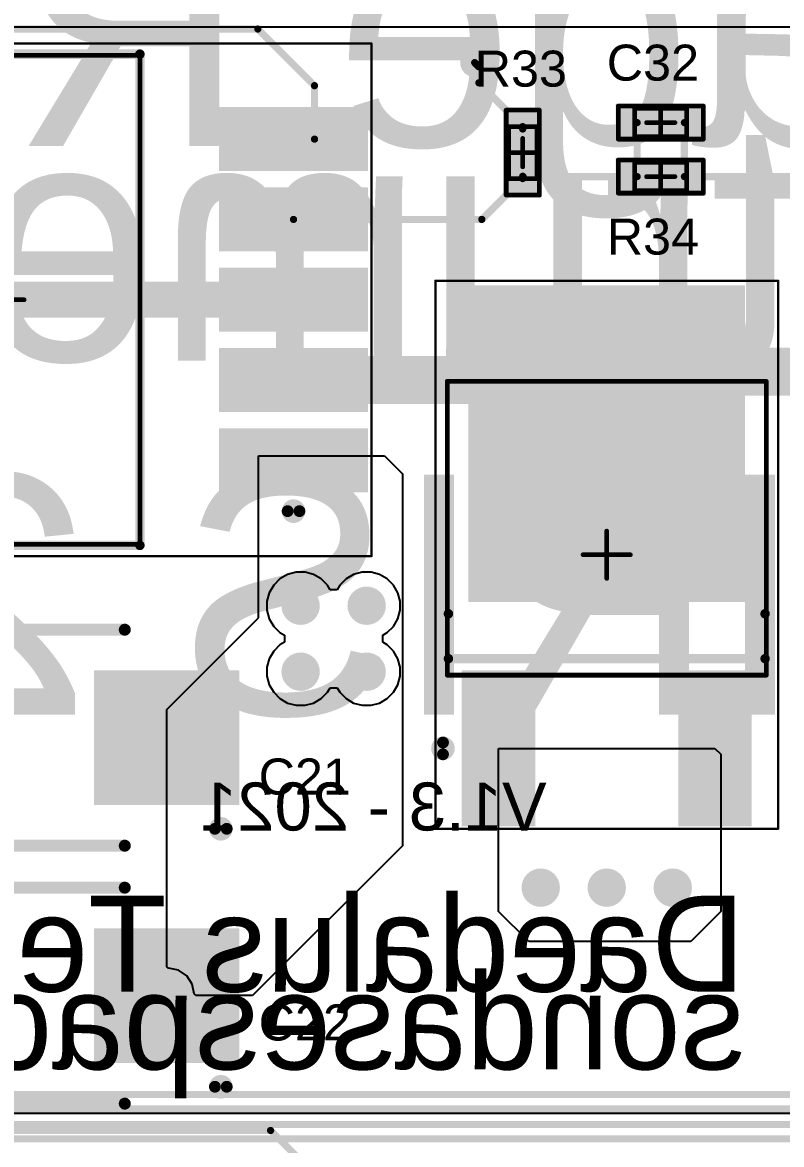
# Model space of a CAD drawing. Header units: millimetres. Extents: x -0.02 to 3.95, y -0.02 to 3.95.
# Drawn here: x 2.288 to 2.921, y 1.018 to 1.954 of the extents above; entities that cross this region are included whole.
import ezdxf

# ---------------------------------------------------------------- set-up
doc = ezdxf.new("R2010")
doc.units = ezdxf.units.MM
doc.header["$MEASUREMENT"] = 0
for name, color, linetype in [('BottomLayer', 5, 'Continuous'), ('BottomOverlay', 54, 'Continuous'), ('InternalPlane1', 76, 'Continuous'), ('InternalPlane2', 16, 'Continuous'), ('Mechanical13', 56, 'Continuous'), ('Mechanical15', 56, 'Continuous'), ('TopLayer', 1, 'Continuous'), ('TopOverlay', 2, 'Continuous'), ('TopPaste', 8, 'Continuous'), ('TopSolder', 216, 'Continuous'), ('ViaHoleLayer', 16, 'Continuous')]:
    doc.layers.add(name, color=color, linetype=linetype)
doc.styles.add('Arial', font='', dxfattribs={"height": 0.2})
doc.styles.add('SciFly', font='', dxfattribs={"height": 0.2})
doc.styles.get('Arial').set_extended_font_data('Arial')
doc.styles.get('SciFly').set_extended_font_data('SciFly')

# ---------------------------------------------------------------- blocks, each defined once
blk = doc.blocks.new('0402_3')
at = {"layer": 'TopLayer'}
for points in [[(-0.0315, -0.00984), (-0.0315, 0.00984), (-0.00787, 0.00984), (-0.00787, -0.00984)], [(0.00787, -0.00984), (0.00787, 0.00984), (0.0315, 0.00984), (0.0315, -0.00984)]]:
    blk.add_hatch(color=1, dxfattribs=at).paths.add_polyline_path(points)
at = {"layer": 'TopPaste'}
for points in [[(-0.0315, -0.00984), (-0.0315, 0.00984), (-0.00787, 0.00984), (-0.00787, -0.00984)], [(0.00787, -0.00984), (0.00787, 0.00984), (0.0315, 0.00984), (0.0315, -0.00984)]]:
    blk.add_hatch(color=8, dxfattribs=at).paths.add_polyline_path(points)
at = {"layer": 'TopSolder'}
for points in [[(-0.0375, -0.01584), (-0.0375, 0.01584), (-0.00187, 0.01584), (-0.00187, -0.01584)], [(0.00187, -0.01584), (0.00187, 0.01584), (0.0375, 0.01584), (0.0375, -0.01584)]]:
    blk.add_hatch(color=216, dxfattribs=at).paths.add_polyline_path(points)
at = {"layer": 'Mechanical13', "const_width": 0.00394}
for points in [[(0.02165, 0.01181), (-0.02165, 0.01181)], [(-0.02165, 0.01181), (-0.02165, -0.01181)], [(0.02165, 0.01181), (0.02165, -0.01181)], [(0.02165, -0.01181), (-0.02165, -0.01181)]]:
    blk.add_lwpolyline(points, dxfattribs=at)
at = {"layer": 'Mechanical13', "const_width": 0.00197}
for points in [[(-0.02264, 0.01181, 1), (-0.02067, 0.01181, 1)], [(-0.02264, 0.01181, 1), (-0.02067, 0.01181, 1)], [(0.02067, 0.01181, 1), (0.02264, 0.01181, 1)], [(0.02067, 0.01181, 1), (0.02264, 0.01181, 1)], [(-0.02264, -0.01181, 1), (-0.02067, -0.01181, 1)], [(-0.02264, -0.01181, 1), (-0.02067, -0.01181, 1)], [(0.02067, -0.01181, 1), (0.02264, -0.01181, 1)], [(0.02067, -0.01181, 1), (0.02264, -0.01181, 1)]]:
    blk.add_lwpolyline(points, format="xyb", close=True, dxfattribs=at)
at = {"layer": 'Mechanical15', "const_width": 0.00394}
for points in [[(0.03543, 0.01378), (-0.03543, 0.01378)], [(-0.03543, 0.01378), (-0.03543, -0.01378)], [(0, 0.01181), (0, -0.01181)], [(0.03543, 0.01378), (0.03543, -0.01378)], [(0.01181, 0), (-0.01181, 0)], [(0.03543, -0.01378), (-0.03543, -0.01378)]]:
    blk.add_lwpolyline(points, dxfattribs=at)
at = {"layer": 'Mechanical15', "const_width": 0.00197}
for points in [[(-0.03642, 0.01378, 1), (-0.03445, 0.01378, 1)], [(-0.03642, 0.01378, 1), (-0.03445, 0.01378, 1)], [(-0.00098, 0.01181, 1), (0.00098, 0.01181, 1)], [(0.03445, 0.01378, 1), (0.03642, 0.01378, 1)], [(0.03445, 0.01378, 1), (0.03642, 0.01378, 1)], [(-0.0128, 0, 1), (-0.01083, 0, 1)], [(0.01083, 0, 1), (0.0128, 0, 1)], [(-0.03642, -0.01378, 1), (-0.03445, -0.01378, 1)], [(-0.03642, -0.01378, 1), (-0.03445, -0.01378, 1)], [(-0.00098, -0.01181, 1), (0.00098, -0.01181, 1)], [(0.03445, -0.01378, 1), (0.03642, -0.01378, 1)], [(0.03445, -0.01378, 1), (0.03642, -0.01378, 1)]]:
    blk.add_lwpolyline(points, format="xyb", close=True, dxfattribs=at)
blk = doc.blocks.new('0402_4')
at = {"layer": 'TopLayer'}
for points in [[(-0.0315, -0.00984), (-0.0315, 0.00984), (-0.00787, 0.00984), (-0.00787, -0.00984)], [(0.00787, -0.00984), (0.00787, 0.00984), (0.0315, 0.00984), (0.0315, -0.00984)]]:
    blk.add_hatch(color=1, dxfattribs=at).paths.add_polyline_path(points)
at = {"layer": 'TopPaste'}
for points in [[(-0.0315, -0.00984), (-0.0315, 0.00984), (-0.00787, 0.00984), (-0.00787, -0.00984)], [(0.00787, -0.00984), (0.00787, 0.00984), (0.0315, 0.00984), (0.0315, -0.00984)]]:
    blk.add_hatch(color=8, dxfattribs=at).paths.add_polyline_path(points)
at = {"layer": 'TopSolder'}
for points in [[(-0.0375, -0.01584), (-0.0375, 0.01584), (-0.00187, 0.01584), (-0.00187, -0.01584)], [(0.00187, -0.01584), (0.00187, 0.01584), (0.0375, 0.01584), (0.0375, -0.01584)]]:
    blk.add_hatch(color=216, dxfattribs=at).paths.add_polyline_path(points)
at = {"layer": 'Mechanical13', "const_width": 0.00394}
for points in [[(0.02165, 0.01181), (-0.02165, 0.01181)], [(-0.02165, -0.01181), (-0.02165, 0.01181)], [(0.02165, -0.01181), (0.02165, 0.01181)], [(0.02165, -0.01181), (-0.02165, -0.01181)]]:
    blk.add_lwpolyline(points, dxfattribs=at)
at = {"layer": 'Mechanical13', "const_width": 0.00197}
for points in [[(-0.02264, 0.01181, 1), (-0.02067, 0.01181, 1)], [(-0.02264, 0.01181, 1), (-0.02067, 0.01181, 1)], [(0.02067, 0.01181, 1), (0.02264, 0.01181, 1)], [(0.02067, 0.01181, 1), (0.02264, 0.01181, 1)], [(-0.02264, -0.01181, 1), (-0.02067, -0.01181, 1)], [(-0.02264, -0.01181, 1), (-0.02067, -0.01181, 1)], [(0.02067, -0.01181, 1), (0.02264, -0.01181, 1)], [(0.02067, -0.01181, 1), (0.02264, -0.01181, 1)]]:
    blk.add_lwpolyline(points, format="xyb", close=True, dxfattribs=at)
at = {"layer": 'Mechanical15', "const_width": 0.00394}
for points in [[(0.03543, 0.01378), (-0.03543, 0.01378)], [(-0.03543, -0.01378), (-0.03543, 0.01378)], [(0, -0.01181), (0, 0.01181)], [(0.03543, -0.01378), (0.03543, 0.01378)], [(0.01181, 0), (-0.01181, 0)], [(0.03543, -0.01378), (-0.03543, -0.01378)]]:
    blk.add_lwpolyline(points, dxfattribs=at)
at = {"layer": 'Mechanical15', "const_width": 0.00197}
for points in [[(-0.03642, 0.01378, 1), (-0.03445, 0.01378, 1)], [(-0.03642, 0.01378, 1), (-0.03445, 0.01378, 1)], [(-0.00098, 0.01181, 1), (0.00098, 0.01181, 1)], [(0.03445, 0.01378, 1), (0.03642, 0.01378, 1)], [(0.03445, 0.01378, 1), (0.03642, 0.01378, 1)], [(-0.0128, 0, 1), (-0.01083, 0, 1)], [(0.01083, 0, 1), (0.0128, 0, 1)], [(-0.03642, -0.01378, 1), (-0.03445, -0.01378, 1)], [(-0.03642, -0.01378, 1), (-0.03445, -0.01378, 1)], [(-0.00098, -0.01181, 1), (0.00098, -0.01181, 1)], [(0.03445, -0.01378, 1), (0.03642, -0.01378, 1)], [(0.03445, -0.01378, 1), (0.03642, -0.01378, 1)]]:
    blk.add_lwpolyline(points, format="xyb", close=True, dxfattribs=at)
blk = doc.blocks.new('0402_10')
at = {"layer": 'TopLayer'}
for points in [[(-0.0315, -0.00984), (-0.0315, 0.00984), (-0.00787, 0.00984), (-0.00787, -0.00984)], [(0.00787, -0.00984), (0.00787, 0.00984), (0.0315, 0.00984), (0.0315, -0.00984)]]:
    blk.add_hatch(color=1, dxfattribs=at).paths.add_polyline_path(points)
at = {"layer": 'TopPaste'}
for points in [[(-0.0315, -0.00984), (-0.0315, 0.00984), (-0.00787, 0.00984), (-0.00787, -0.00984)], [(0.00787, -0.00984), (0.00787, 0.00984), (0.0315, 0.00984), (0.0315, -0.00984)]]:
    blk.add_hatch(color=8, dxfattribs=at).paths.add_polyline_path(points)
at = {"layer": 'TopSolder'}
for points in [[(-0.0375, -0.01584), (-0.0375, 0.01584), (-0.00187, 0.01584), (-0.00187, -0.01584)], [(0.00187, -0.01584), (0.00187, 0.01584), (0.0375, 0.01584), (0.0375, -0.01584)]]:
    blk.add_hatch(color=216, dxfattribs=at).paths.add_polyline_path(points)
at = {"layer": 'Mechanical13', "const_width": 0.00394}
for points in [[(0.02165, 0.01181), (-0.02165, 0.01181)], [(-0.02165, 0.01181), (-0.02165, -0.01181)], [(0.02165, 0.01181), (0.02165, -0.01181)], [(0.02165, -0.01181), (-0.02165, -0.01181)]]:
    blk.add_lwpolyline(points, dxfattribs=at)
at = {"layer": 'Mechanical13', "const_width": 0.00197}
for points in [[(-0.02264, 0.01181, 1), (-0.02067, 0.01181, 1)], [(-0.02264, 0.01181, 1), (-0.02067, 0.01181, 1)], [(0.02067, 0.01181, 1), (0.02264, 0.01181, 1)], [(0.02067, 0.01181, 1), (0.02264, 0.01181, 1)], [(-0.02264, -0.01181, 1), (-0.02067, -0.01181, 1)], [(-0.02264, -0.01181, 1), (-0.02067, -0.01181, 1)], [(0.02067, -0.01181, 1), (0.02264, -0.01181, 1)], [(0.02067, -0.01181, 1), (0.02264, -0.01181, 1)]]:
    blk.add_lwpolyline(points, format="xyb", close=True, dxfattribs=at)
at = {"layer": 'Mechanical15', "const_width": 0.00394}
for points in [[(0.03543, 0.01378), (-0.03543, 0.01378)], [(-0.03543, 0.01378), (-0.03543, -0.01378)], [(0, 0.01181), (0, -0.01181)], [(0.03543, 0.01378), (0.03543, -0.01378)], [(0.01181, 0), (-0.01181, 0)], [(0.03543, -0.01378), (-0.03543, -0.01378)]]:
    blk.add_lwpolyline(points, dxfattribs=at)
at = {"layer": 'Mechanical15', "const_width": 0.00197}
for points in [[(-0.03642, 0.01378, 1), (-0.03445, 0.01378, 1)], [(-0.03642, 0.01378, 1), (-0.03445, 0.01378, 1)], [(-0.00098, 0.01181, 1), (0.00098, 0.01181, 1)], [(0.03445, 0.01378, 1), (0.03642, 0.01378, 1)], [(0.03445, 0.01378, 1), (0.03642, 0.01378, 1)], [(-0.0128, 0, 1), (-0.01083, 0, 1)], [(0.01083, 0, 1), (0.0128, 0, 1)], [(-0.03642, -0.01378, 1), (-0.03445, -0.01378, 1)], [(-0.03642, -0.01378, 1), (-0.03445, -0.01378, 1)], [(-0.00098, -0.01181, 1), (0.00098, -0.01181, 1)], [(0.03445, -0.01378, 1), (0.03642, -0.01378, 1)], [(0.03445, -0.01378, 1), (0.03642, -0.01378, 1)]]:
    blk.add_lwpolyline(points, format="xyb", close=True, dxfattribs=at)
blk = doc.blocks.new('2917__7343_M_______23')
at = {"layer": 'TopLayer'}
for points in [[(-0.05453, 0.0502), (0.05453, 0.0502), (0.05453, -0.0502), (-0.05453, -0.0502)], [(0.19902, 0.0502), (0.30807, 0.0502), (0.30807, -0.0502), (0.19902, -0.0502)]]:
    blk.add_hatch(color=1, dxfattribs=at).paths.add_polyline_path(points)
at = {"layer": 'TopPaste'}
for points in [[(-0.05453, 0.0502), (0.05453, 0.0502), (0.05453, -0.0502), (-0.05453, -0.0502)], [(0.19902, 0.0502), (0.30807, 0.0502), (0.30807, -0.0502), (0.19902, -0.0502)]]:
    blk.add_hatch(color=8, dxfattribs=at).paths.add_polyline_path(points)
at = {"layer": 'TopSolder'}
for points in [[(-0.06053, 0.0562), (0.06053, 0.0562), (0.06053, -0.0562), (-0.06053, -0.0562)], [(0.19302, 0.0562), (0.31407, 0.0562), (0.31407, -0.0562), (0.19302, -0.0562)]]:
    blk.add_hatch(color=216, dxfattribs=at).paths.add_polyline_path(points)
at = {"layer": 'TopOverlay', "const_width": 0.01}
for points in [[(0.215, 0.09), (0.035, 0.09)], [(0.215, -0.09), (0.035, -0.09)]]:
    blk.add_lwpolyline(points, dxfattribs=at)
at = {"layer": 'TopOverlay'}
for points, const_width in [([(0.0325, 0.09, 1), (0.0375, 0.09, 1)], 0.005), ([(0.2125, 0.09, 1), (0.2175, 0.09, 1)], 0.005), ([(-0.04008, 0.07594, 1), (-0.04992, 0.07594, 1)], 0.00984), ([(-0.05238, 0.07594, 1), (-0.04746, 0.07594, 1)], 0.00492), ([(-0.04254, 0.07594, 1), (-0.03762, 0.07594, 1)], 0.00492), ([(0.0325, -0.09, 1), (0.0375, -0.09, 1)], 0.005), ([(0.2125, -0.09, 1), (0.2175, -0.09, 1)], 0.005)]:
    blk.add_lwpolyline(points, format="xyb", close=True, dxfattribs=dict(at, const_width=const_width))
blk = doc.blocks.new('DPAK170P1435X457_6N_26')
at = {"layer": 'TopLayer'}
for points in [[(0.01378, -0.20374), (0.01378, 0.20374), (0.30118, 0.20374), (0.30118, -0.20374)], [(-0.3002, 0.11319), (-0.3002, 0.15453), (-0.18799, 0.15453), (-0.18799, 0.11319)], [(-0.3002, 0.04626), (-0.3002, 0.0876), (-0.18799, 0.0876), (-0.18799, 0.04626)], [(-0.3002, -0.02067), (-0.3002, 0.02067), (-0.18799, 0.02067), (-0.18799, -0.02067)], [(-0.3002, -0.0876), (-0.3002, -0.04626), (-0.18799, -0.04626), (-0.18799, -0.0876)], [(-0.3002, -0.15453), (-0.3002, -0.11319), (-0.18799, -0.11319), (-0.18799, -0.15453)]]:
    blk.add_hatch(color=1, dxfattribs=at).paths.add_polyline_path(points)
at = {"layer": 'TopPaste'}
for points in [[(0.01378, -0.20374), (0.01378, 0.20374), (0.30118, 0.20374), (0.30118, -0.20374)], [(-0.3002, 0.11319), (-0.3002, 0.15453), (-0.18799, 0.15453), (-0.18799, 0.11319)], [(-0.3002, 0.04626), (-0.3002, 0.0876), (-0.18799, 0.0876), (-0.18799, 0.04626)], [(-0.3002, -0.02067), (-0.3002, 0.02067), (-0.18799, 0.02067), (-0.18799, -0.02067)], [(-0.3002, -0.0876), (-0.3002, -0.04626), (-0.18799, -0.04626), (-0.18799, -0.0876)], [(-0.3002, -0.15453), (-0.3002, -0.11319), (-0.18799, -0.11319), (-0.18799, -0.15453)]]:
    blk.add_hatch(color=8, dxfattribs=at).paths.add_polyline_path(points)
at = {"layer": 'TopSolder'}
for points in [[(0.00778, -0.20974), (0.00778, 0.20974), (0.30718, 0.20974), (0.30718, -0.20974)], [(-0.3062, 0.10719), (-0.3062, 0.16053), (-0.18199, 0.16053), (-0.18199, 0.10719)], [(-0.3062, 0.04026), (-0.3062, 0.0936), (-0.18199, 0.0936), (-0.18199, 0.04026)], [(-0.3062, -0.02667), (-0.3062, 0.02667), (-0.18199, 0.02667), (-0.18199, -0.02667)], [(-0.3062, -0.0936), (-0.3062, -0.04026), (-0.18199, -0.04026), (-0.18199, -0.0936)], [(-0.3062, -0.16053), (-0.3062, -0.10719), (-0.18199, -0.10719), (-0.18199, -0.16053)]]:
    blk.add_hatch(color=216, dxfattribs=at).paths.add_polyline_path(points)
at = {"layer": 'Mechanical13', "const_width": 0.00394}
for points in [[(-0.11614, 0.20374), (-0.11614, -0.20374)], [(0.23425, 0.20374), (-0.11614, 0.20374)], [(0.23425, 0.20374), (0.23425, -0.20374)], [(0.23425, -0.20374), (-0.11614, -0.20374)]]:
    blk.add_lwpolyline(points, dxfattribs=at)
at = {"layer": 'Mechanical13', "const_width": 0.00197}
for points in [[(-0.11713, 0.20374, 1), (-0.11516, 0.20374, 1)], [(-0.11713, 0.20374, 1), (-0.11516, 0.20374, 1)], [(0.23327, 0.20374, 1), (0.23524, 0.20374, 1)], [(0.23327, 0.20374, 1), (0.23524, 0.20374, 1)], [(-0.11713, -0.20374, 1), (-0.11516, -0.20374, 1)], [(-0.11713, -0.20374, 1), (-0.11516, -0.20374, 1)], [(0.23327, -0.20374, 1), (0.23524, -0.20374, 1)], [(0.23327, -0.20374, 1), (0.23524, -0.20374, 1)]]:
    blk.add_lwpolyline(points, format="xyb", close=True, dxfattribs=at)
at = {"layer": 'Mechanical15'}
for points, const_width in [([(-0.30906, 0.21358), (-0.30906, -0.21358)], 0.00197), ([(0.30906, 0.21358), (-0.30906, 0.21358)], 0.00197), ([(0.30906, 0.21358), (0.30906, -0.21358)], 0.00197), ([(0, 0.01969), (0, -0.01969)], 0.00394), ([(0.01969, 0), (-0.01969, 0)], 0.00394), ([(0.30906, -0.21358), (-0.30906, -0.21358)], 0.00197)]:
    blk.add_lwpolyline(points, dxfattribs=dict(at, const_width=const_width))
for points, const_width in [([(-0.30955, 0.21358, 1), (-0.30856, 0.21358, 1)], 0.000984), ([(-0.30955, 0.21358, 1), (-0.30856, 0.21358, 1)], 0.000984), ([(0.30856, 0.21358, 1), (0.30955, 0.21358, 1)], 0.000984), ([(0.30856, 0.21358, 1), (0.30955, 0.21358, 1)], 0.000984), ([(-0.00098, 0.01969, 1), (0.00098, 0.01969, 1)], 0.00197), ([(-0.02067, 0, 1), (-0.0187, 0, 1)], 0.00197), ([(0.0187, 0, 1), (0.02067, 0, 1)], 0.00197), ([(-0.00098, -0.01969, 1), (0.00098, -0.01969, 1)], 0.00197), ([(-0.30955, -0.21358, 1), (-0.30856, -0.21358, 1)], 0.000984), ([(-0.30955, -0.21358, 1), (-0.30856, -0.21358, 1)], 0.000984), ([(0.30856, -0.21358, 1), (0.30955, -0.21358, 1)], 0.000984), ([(0.30856, -0.21358, 1), (0.30955, -0.21358, 1)], 0.000984)]:
    blk.add_lwpolyline(points, format="xyb", close=True, dxfattribs=dict(at, const_width=const_width))
at = {"layer": 'TopOverlay', "const_width": 0.00787}
for points in [[(-0.00197, 0.20472), (-0.11614, 0.20472)], [(-0.11614, 0.20472), (-0.11614, -0.20472)], [(-0.00197, -0.20472), (-0.11614, -0.20472)]]:
    blk.add_lwpolyline(points, dxfattribs=at)
at = {"layer": 'TopOverlay'}
for points, const_width in [([(-0.11811, 0.20472, 1), (-0.11417, 0.20472, 1)], 0.00394), ([(-0.11811, 0.20472, 1), (-0.11417, 0.20472, 1)], 0.00394), ([(-0.00394, 0.20472, 1), (0, 0.20472, 1)], 0.00394), ([(-0.23917, 0.17618, 1), (-0.24902, 0.17618, 1)], 0.00984), ([(-0.25148, 0.17618, 1), (-0.24656, 0.17618, 1)], 0.00492), ([(-0.24163, 0.17618, 1), (-0.23671, 0.17618, 1)], 0.00492), ([(-0.11811, -0.20472, 1), (-0.11417, -0.20472, 1)], 0.00394), ([(-0.11811, -0.20472, 1), (-0.11417, -0.20472, 1)], 0.00394), ([(-0.00394, -0.20472, 1), (0, -0.20472, 1)], 0.00394)]:
    blk.add_lwpolyline(points, format="xyb", close=True, dxfattribs=dict(at, const_width=const_width))
blk = doc.blocks.new('2917__7343_M_______28')
at = {"layer": 'TopLayer'}
for points in [[(-0.05453, 0.0502), (0.05453, 0.0502), (0.05453, -0.0502), (-0.05453, -0.0502)], [(0.19902, 0.0502), (0.30807, 0.0502), (0.30807, -0.0502), (0.19902, -0.0502)]]:
    blk.add_hatch(color=1, dxfattribs=at).paths.add_polyline_path(points)
at = {"layer": 'TopPaste'}
for points in [[(-0.05453, 0.0502), (0.05453, 0.0502), (0.05453, -0.0502), (-0.05453, -0.0502)], [(0.19902, 0.0502), (0.30807, 0.0502), (0.30807, -0.0502), (0.19902, -0.0502)]]:
    blk.add_hatch(color=8, dxfattribs=at).paths.add_polyline_path(points)
at = {"layer": 'TopSolder'}
for points in [[(-0.06053, 0.0562), (0.06053, 0.0562), (0.06053, -0.0562), (-0.06053, -0.0562)], [(0.19302, 0.0562), (0.31407, 0.0562), (0.31407, -0.0562), (0.19302, -0.0562)]]:
    blk.add_hatch(color=216, dxfattribs=at).paths.add_polyline_path(points)
at = {"layer": 'TopOverlay', "const_width": 0.01}
for points in [[(0.215, 0.09), (0.035, 0.09)], [(0.215, -0.09), (0.035, -0.09)]]:
    blk.add_lwpolyline(points, dxfattribs=at)
at = {"layer": 'TopOverlay'}
for points, const_width in [([(0.0325, 0.09, 1), (0.0375, 0.09, 1)], 0.005), ([(0.2125, 0.09, 1), (0.2175, 0.09, 1)], 0.005), ([(-0.04008, 0.07594, 1), (-0.04992, 0.07594, 1)], 0.00984), ([(-0.05238, 0.07594, 1), (-0.04746, 0.07594, 1)], 0.00492), ([(-0.04254, 0.07594, 1), (-0.03762, 0.07594, 1)], 0.00492), ([(0.0325, -0.09, 1), (0.0375, -0.09, 1)], 0.005), ([(0.2125, -0.09, 1), (0.2175, -0.09, 1)], 0.005)]:
    blk.add_lwpolyline(points, format="xyb", close=True, dxfattribs=dict(at, const_width=const_width))
blk = doc.blocks.new('VS_30WQ03FN_31')
at = {"layer": 'TopLayer'}
for points in [[(-0.22047, 0.06555), (-0.22047, 0.11476), (-0.10236, 0.11476), (-0.10236, 0.06555)], [(-0.03346, -0.10925), (-0.03346, 0.10925), (0.2185, 0.10925), (0.2185, -0.10925)], [(-0.22047, -0.11476), (-0.22047, -0.06555), (-0.10236, -0.06555), (-0.10236, -0.11476)]]:
    blk.add_hatch(color=1, dxfattribs=at).paths.add_polyline_path(points)
at = {"layer": 'TopPaste'}
for points in [[(-0.22047, 0.06555), (-0.22047, 0.11476), (-0.10236, 0.11476), (-0.10236, 0.06555)], [(-0.03346, -0.10925), (-0.03346, 0.10925), (0.2185, 0.10925), (0.2185, -0.10925)], [(-0.22047, -0.11476), (-0.22047, -0.06555), (-0.10236, -0.06555), (-0.10236, -0.11476)]]:
    blk.add_hatch(color=8, dxfattribs=at).paths.add_polyline_path(points)
at = {"layer": 'TopSolder'}
for points in [[(-0.22647, 0.05955), (-0.22647, 0.12076), (-0.09636, 0.12076), (-0.09636, 0.05955)], [(-0.03946, -0.11525), (-0.03946, 0.11525), (0.2245, 0.11525), (0.2245, -0.11525)], [(-0.22647, -0.12076), (-0.22647, -0.05955), (-0.09636, -0.05955), (-0.09636, -0.12076)]]:
    blk.add_hatch(color=216, dxfattribs=at).paths.add_polyline_path(points)
at = {"layer": 'Mechanical13', "const_width": 0.00394}
for points in [[(-0.10039, 0.13287), (0.14449, 0.13287)], [(-0.10039, 0.13287), (-0.10039, -0.13287)], [(0.14449, 0.13287), (0.14449, -0.13287)], [(-0.10039, -0.13287), (0.14449, -0.13287)]]:
    blk.add_lwpolyline(points, dxfattribs=at)
at = {"layer": 'Mechanical13', "const_width": 0.00197}
for points in [[(-0.10138, 0.13287, 1), (-0.09941, 0.13287, 1)], [(-0.10138, 0.13287, 1), (-0.09941, 0.13287, 1)], [(0.1435, 0.13287, 1), (0.14547, 0.13287, 1)], [(0.1435, 0.13287, 1), (0.14547, 0.13287, 1)], [(-0.10138, -0.13287, 1), (-0.09941, -0.13287, 1)], [(-0.10138, -0.13287, 1), (-0.09941, -0.13287, 1)], [(0.1435, -0.13287, 1), (0.14547, -0.13287, 1)], [(0.1435, -0.13287, 1), (0.14547, -0.13287, 1)]]:
    blk.add_lwpolyline(points, format="xyb", close=True, dxfattribs=at)
at = {"layer": 'Mechanical15'}
for points, const_width in [([(-0.22835, 0.14272), (0.22835, 0.14272)], 0.00197), ([(-0.22835, 0.14272), (-0.22835, -0.14272)], 0.00197), ([(0.22835, 0.14272), (0.22835, -0.14272)], 0.00197), ([(0, 0.01969), (0, -0.01969)], 0.00394), ([(-0.01969, 0), (0.01969, 0)], 0.00394), ([(-0.22835, -0.14272), (0.22835, -0.14272)], 0.00197)]:
    blk.add_lwpolyline(points, dxfattribs=dict(at, const_width=const_width))
for points, const_width in [([(-0.22884, 0.14272, 1), (-0.22785, 0.14272, 1)], 0.000984), ([(-0.22884, 0.14272, 1), (-0.22785, 0.14272, 1)], 0.000984), ([(0.22785, 0.14272, 1), (0.22884, 0.14272, 1)], 0.000984), ([(0.22785, 0.14272, 1), (0.22884, 0.14272, 1)], 0.000984), ([(-0.00098, 0.01969, 1), (0.00098, 0.01969, 1)], 0.00197), ([(-0.02067, 0, 1), (-0.0187, 0, 1)], 0.00197), ([(0.0187, 0, 1), (0.02067, 0, 1)], 0.00197), ([(-0.00098, -0.01969, 1), (0.00098, -0.01969, 1)], 0.00197), ([(-0.22884, -0.14272, 1), (-0.22785, -0.14272, 1)], 0.000984), ([(-0.22884, -0.14272, 1), (-0.22785, -0.14272, 1)], 0.000984), ([(0.22785, -0.14272, 1), (0.22884, -0.14272, 1)], 0.000984), ([(0.22785, -0.14272, 1), (0.22884, -0.14272, 1)], 0.000984)]:
    blk.add_lwpolyline(points, format="xyb", close=True, dxfattribs=dict(at, const_width=const_width))
at = {"layer": 'TopOverlay'}
for points, const_width in [([(-0.1565, 0.13642, 1), (-0.16634, 0.13642, 1)], 0.00984), ([(-0.1688, 0.13642, 1), (-0.16388, 0.13642, 1)], 0.00492), ([(-0.15896, 0.13642, 1), (-0.15404, 0.13642, 1)], 0.00492), ([(-0.08858, 0.13189, 1), (-0.08465, 0.13189, 1)], 0.00394), ([(-0.08858, 0.13189, 1), (-0.08465, 0.13189, 1)], 0.00394), ([(-0.05118, 0.13189, 1), (-0.04724, 0.13189, 1)], 0.00394), ([(-0.08858, -0.13189, 1), (-0.08465, -0.13189, 1)], 0.00394), ([(-0.08858, -0.13189, 1), (-0.08465, -0.13189, 1)], 0.00394), ([(-0.05118, -0.13189, 1), (-0.04724, -0.13189, 1)], 0.00394)]:
    blk.add_lwpolyline(points, format="xyb", close=True, dxfattribs=dict(at, const_width=const_width))
at = {"layer": 'TopOverlay', "const_width": 0.00787}
for points in [[(-0.08661, 0.13189), (-0.08661, -0.13189)], [(-0.08661, 0.13189), (-0.04921, 0.13189)], [(-0.08661, -0.13189), (-0.04921, -0.13189)]]:
    blk.add_lwpolyline(points, dxfattribs=at)

msp = doc.modelspace()

# ---------------------------------------------------------------- hatches: boundary and pattern name
at = {"layer": 'BottomLayer'}
h = msp.add_hatch(color=5, dxfattribs=at)
edge = h.paths.add_edge_path()
edge.add_arc((2.665, 1.92), 0.0121, 0, 360)
h = msp.add_hatch(color=5, dxfattribs=at)
edge = h.paths.add_edge_path()
edge.add_arc((2.52, 1.46736), 0.016, 0, 360)
h = msp.add_hatch(color=5, dxfattribs=at)
edge = h.paths.add_edge_path()
edge.add_arc((2.575, 1.46736), 0.016, 0, 360)
h = msp.add_hatch(color=5, dxfattribs=at)
edge = h.paths.add_edge_path()
edge.add_arc((2.52, 1.41236), 0.016, 0, 360)
h = msp.add_hatch(color=5, dxfattribs=at)
edge = h.paths.add_edge_path()
edge.add_arc((2.575, 1.41236), 0.016, 0, 360)
h = msp.add_hatch(color=5, dxfattribs=at)
edge = h.paths.add_edge_path()
edge.add_arc((2.72, 1.23236), 0.016, 0, 360)
h = msp.add_hatch(color=5, dxfattribs=at)
edge = h.paths.add_edge_path()
edge.add_arc((2.775, 1.23236), 0.016, 0, 360)
h = msp.add_hatch(color=5, dxfattribs=at)
edge = h.paths.add_edge_path()
edge.add_arc((2.83, 1.23236), 0.016, 0, 360)
at = {"layer": 'InternalPlane1'}
h = msp.add_hatch(color=76, dxfattribs=at)
edge = h.paths.add_edge_path()
edge.add_arc((2.52, 1.46736), 0.01584, 0, 360)
h = msp.add_hatch(color=76, dxfattribs=at)
edge = h.paths.add_edge_path()
edge.add_arc((2.575, 1.46736), 0.01584, 0, 360)
h = msp.add_hatch(color=76, dxfattribs=at)
edge = h.paths.add_edge_path()
edge.add_arc((2.52, 1.41236), 0.01584, 0, 360)
h = msp.add_hatch(color=76, dxfattribs=at)
edge = h.paths.add_edge_path()
edge.add_arc((2.575, 1.41236), 0.01584, 0, 360)
at = {"layer": 'InternalPlane2'}
h = msp.add_hatch(color=16, dxfattribs=at)
edge = h.paths.add_edge_path()
edge.add_arc((2.665, 1.92), 0.0121, 0, 360)
h = msp.add_hatch(color=16, dxfattribs=at)
edge = h.paths.add_edge_path()
edge.add_arc((2.72, 1.23236), 0.01584, 0, 360)
h = msp.add_hatch(color=16, dxfattribs=at)
edge = h.paths.add_edge_path()
edge.add_arc((2.775, 1.23236), 0.01584, 0, 360)
h = msp.add_hatch(color=16, dxfattribs=at)
edge = h.paths.add_edge_path()
edge.add_arc((2.83, 1.23236), 0.01584, 0, 360)
at = {"layer": 'TopLayer'}
h = msp.add_hatch(color=1, dxfattribs=at)
edge = h.paths.add_edge_path()
edge.add_arc((2.665, 1.92), 0.0121, 0, 360)
h = msp.add_hatch(color=1, dxfattribs=at)
edge = h.paths.add_edge_path()
edge.add_arc((2.52, 1.46736), 0.016, 0, 360)
h = msp.add_hatch(color=1, dxfattribs=at)
edge = h.paths.add_edge_path()
edge.add_arc((2.575, 1.46736), 0.016, 0, 360)
h = msp.add_hatch(color=1, dxfattribs=at)
edge = h.paths.add_edge_path()
edge.add_arc((2.52, 1.41236), 0.016, 0, 360)
h = msp.add_hatch(color=1, dxfattribs=at)
edge = h.paths.add_edge_path()
edge.add_arc((2.575, 1.41236), 0.016, 0, 360)
h = msp.add_hatch(color=1, dxfattribs=at)
edge = h.paths.add_edge_path()
edge.add_arc((2.72, 1.23236), 0.016, 0, 360)
h = msp.add_hatch(color=1, dxfattribs=at)
edge = h.paths.add_edge_path()
edge.add_arc((2.775, 1.23236), 0.016, 0, 360)
h = msp.add_hatch(color=1, dxfattribs=at)
edge = h.paths.add_edge_path()
edge.add_arc((2.83, 1.23236), 0.016, 0, 360)
at = {"layer": 'ViaHoleLayer'}
h = msp.add_hatch(color=16, dxfattribs=at)
edge = h.paths.add_edge_path()
edge.add_arc((2.665, 1.92), 0.0061, 0, 360)
h = msp.add_hatch(color=16, dxfattribs=at)
edge = h.paths.add_edge_path()
edge.add_arc((2.52, 1.46736), 0.00984, 0, 360)
h = msp.add_hatch(color=16, dxfattribs=at)
edge = h.paths.add_edge_path()
edge.add_arc((2.575, 1.46736), 0.00984, 0, 360)
h = msp.add_hatch(color=16, dxfattribs=at)
edge = h.paths.add_edge_path()
edge.add_arc((2.52, 1.41236), 0.00984, 0, 360)
h = msp.add_hatch(color=16, dxfattribs=at)
edge = h.paths.add_edge_path()
edge.add_arc((2.575, 1.41236), 0.00984, 0, 360)
h = msp.add_hatch(color=16, dxfattribs=at)
edge = h.paths.add_edge_path()
edge.add_arc((2.72, 1.23236), 0.00984, 0, 360)
h = msp.add_hatch(color=16, dxfattribs=at)
edge = h.paths.add_edge_path()
edge.add_arc((2.775, 1.23236), 0.00984, 0, 360)
h = msp.add_hatch(color=16, dxfattribs=at)
edge = h.paths.add_edge_path()
edge.add_arc((2.83, 1.23236), 0.00984, 0, 360)

# ---------------------------------------------------------------- linework, layer by layer
at = {"layer": 'BottomLayer'}
for p, q in [((1.596, 1.94982), (3.54125, 1.94982)), ((2.50281, 1.48977), (2.49759, 1.48455)), ((2.50919, 1.49345), (2.50281, 1.48977)), ((2.51631, 1.49536), (2.50919, 1.49345)), ((2.52369, 1.49536), (2.51631, 1.49536)), ((2.53081, 1.49345), (2.52369, 1.49536)), ((2.53719, 1.48977), (2.53081, 1.49345)), ((2.54241, 1.48455), (2.53719, 1.48977)), ((2.55781, 1.48977), (2.55259, 1.48455)), ((2.56419, 1.49345), (2.55781, 1.48977)), ((2.57131, 1.49536), (2.56419, 1.49345)), ((2.57869, 1.49536), (2.57131, 1.49536)), ((2.58581, 1.49345), (2.57869, 1.49536)), ((2.59219, 1.48977), (2.58581, 1.49345)), ((2.59741, 1.48455), (2.59219, 1.48977)), ((2.49391, 1.47817), (2.492, 1.47105)), ((2.49759, 1.48455), (2.49391, 1.47817)), ((2.54461, 1.48073), (2.54241, 1.48455)), ((2.55039, 1.48073), (2.54461, 1.48073)), ((2.55259, 1.48455), (2.55039, 1.48073)), ((2.60109, 1.47817), (2.59741, 1.48455)), ((2.603, 1.47105), (2.60109, 1.47817)), ((2.492, 1.47105), (2.492, 1.46368)), ((2.603, 1.46368), (2.603, 1.47105)), ((2.492, 1.46368), (2.49391, 1.45655)), ((2.60109, 1.45655), (2.603, 1.46368)), ((2.49391, 1.45655), (2.49759, 1.45017)), ((2.49759, 1.45017), (2.50281, 1.44496)), ((2.59219, 1.44496), (2.59741, 1.45017)), ((2.59741, 1.45017), (2.60109, 1.45655)), ((2.50281, 1.44496), (2.50663, 1.44275)), ((2.50663, 1.44275), (2.50663, 1.43698)), ((2.58837, 1.44275), (2.59219, 1.44496)), ((2.58837, 1.43698), (2.58837, 1.44275)), ((2.50281, 1.43477), (2.49759, 1.42955)), ((2.50663, 1.43698), (2.50281, 1.43477)), ((2.59219, 1.43477), (2.58837, 1.43698)), ((2.59741, 1.42955), (2.59219, 1.43477)), ((2.49391, 1.42317), (2.492, 1.41605)), ((2.49759, 1.42955), (2.49391, 1.42317)), ((2.60109, 1.42317), (2.59741, 1.42955)), ((2.603, 1.41605), (2.60109, 1.42317)), ((2.492, 1.41605), (2.492, 1.40868)), ((2.603, 1.40868), (2.603, 1.41605)), ((2.492, 1.40868), (2.49391, 1.40155)), ((2.60109, 1.40155), (2.603, 1.40868)), ((2.49391, 1.40155), (2.49759, 1.39517)), ((2.49759, 1.39517), (2.50281, 1.38996)), ((2.53719, 1.38996), (2.54241, 1.39517)), ((2.54241, 1.39517), (2.54461, 1.39899)), ((2.54461, 1.39899), (2.55039, 1.39899)), ((2.55039, 1.39899), (2.55259, 1.39517)), ((2.55259, 1.39517), (2.55781, 1.38996)), ((2.59219, 1.38996), (2.59741, 1.39517)), ((2.59741, 1.39517), (2.60109, 1.40155)), ((2.50281, 1.38996), (2.50919, 1.38627)), ((2.50919, 1.38627), (2.51631, 1.38436)), ((2.51631, 1.38436), (2.52369, 1.38436)), ((2.52369, 1.38436), (2.53081, 1.38627)), ((2.53081, 1.38627), (2.53719, 1.38996)), ((2.55781, 1.38996), (2.56419, 1.38627)), ((2.56419, 1.38627), (2.57131, 1.38436)), ((2.57131, 1.38436), (2.57869, 1.38436)), ((2.57869, 1.38436), (2.58581, 1.38627)), ((2.58581, 1.38627), (2.59219, 1.38996)), ((3.565, 1.04418), (1.77171, 1.04418))]:
    msp.add_line(p, q, dxfattribs=at)
at = {"layer": 'BottomLayer', "const_width": 0.006}
for points in [[(1.71697, 1.035), (3.565, 1.035)], [(1.712, 1.023), (3.56003, 1.023)]]:
    msp.add_lwpolyline(points, dxfattribs=at)
at = {"layer": 'TopLayer'}
for p, q in [((2.485, 1.45736), (2.485, 1.59236)), ((2.485, 1.59236), (2.59, 1.59236)), ((2.59, 1.59236), (2.605, 1.57736)), ((2.605, 1.57736), (2.605, 1.26736)), ((2.40854, 1.38091), (2.485, 1.45736)), ((2.40854, 1.16643), (2.40854, 1.38091)), ((2.68484, 1.21252), (2.68484, 1.34843)), ((2.68484, 1.34843), (2.86516, 1.34843)), ((2.86516, 1.34843), (2.87, 1.34358)), ((2.87, 1.34358), (2.87, 1.21236)), ((2.605, 1.26736), (2.48, 1.14236)), ((2.71, 1.18736), (2.68484, 1.21252)), ((2.87, 1.21236), (2.845, 1.18736)), ((2.845, 1.18736), (2.71, 1.18736)), ((2.41, 1.16523), (2.40854, 1.16643)), ((2.41819, 1.1636), (2.41, 1.16523)), ((2.42514, 1.15896), (2.41819, 1.1636)), ((2.42978, 1.15201), (2.42514, 1.15896)), ((2.43141, 1.14382), (2.42978, 1.15201)), ((2.43261, 1.14236), (2.43141, 1.14382)), ((2.48, 1.14236), (2.43261, 1.14236))]:
    msp.add_line(p, q, dxfattribs=at)
for points, const_width in [([(1.74528, 1.948), (2.48436, 1.948)], 0.006), ([(2.48436, 1.948), (2.53157, 1.90079)], 0.006), ([(2.665, 1.92), (2.66848, 1.91652)], 0.006), ([(2.66848, 1.90317), (2.66848, 1.91652)], 0.006), ([(2.53157, 1.85622), (2.53157, 1.90079)], 0.006), ([(2.66848, 1.90317), (2.705, 1.86665)], 0.006), ([(2.80031, 1.825), (2.80031, 1.87)], 0.006), ([(2.83968, 1.825), (2.83968, 1.87)], 0.006), ([(2.705, 1.86468), (2.705, 1.86665)], 0.006), ([(2.67095, 1.78929), (2.705, 1.82335)], 0.006), ([(2.705, 1.82531), (2.70532, 1.825)], 0.006), ([(2.705, 1.82335), (2.705, 1.82531)], 0.006), ([(2.70532, 1.825), (2.80031, 1.825)], 0.006), ([(2.83968, 1.825), (3.01, 1.825)], 0.006), ([(2.51409, 1.78929), (2.67095, 1.78929)], 0.006), ([(2.165, 1.72236), (2.53157, 1.72236)], 0.03), ([(2.51409, 1.65543), (2.67866, 1.65543)], 0.04), ([(2.775, 1.60236), (2.835, 1.66236)], 0.04), ([(2.835, 1.66236), (3.005, 1.66236)], 0.04), ([(2.40854, 1.14236), (2.41, 1.14382)], 0.03), ([(1.855, 1.06), (3.38295, 1.06)], 0.006), ([(1.85003, 1.048), (3.38792, 1.048)], 0.006), ([(1.8079, 1.03), (2.495, 1.03)], 0.006), ([(2.495, 1.03), (2.53, 0.995)], 0.006)]:
    msp.add_lwpolyline(points, dxfattribs=dict(at, const_width=const_width))
for points, const_width in [([(2.48286, 1.948, 1), (2.48586, 1.948, 1)], 0.003), ([(2.48286, 1.948, 1), (2.48586, 1.948, 1)], 0.003), ([(2.6635, 1.92, 1), (2.6665, 1.92, 1)], 0.003), ([(2.66698, 1.91652, 1), (2.66998, 1.91652, 1)], 0.003), ([(2.66698, 1.91652, 1), (2.66998, 1.91652, 1)], 0.003), ([(2.53007, 1.90079, 1), (2.53307, 1.90079, 1)], 0.003), ([(2.53007, 1.90079, 1), (2.53307, 1.90079, 1)], 0.003), ([(2.66698, 1.90317, 1), (2.66998, 1.90317, 1)], 0.003), ([(2.66698, 1.90317, 1), (2.66998, 1.90317, 1)], 0.003), ([(2.79881, 1.87, 1), (2.80181, 1.87, 1)], 0.003), ([(2.83819, 1.87, 1), (2.84118, 1.87, 1)], 0.003), ([(2.7035, 1.86665, 1), (2.7065, 1.86665, 1)], 0.003), ([(2.7035, 1.86665, 1), (2.7065, 1.86665, 1)], 0.003), ([(2.7035, 1.86468, 1), (2.7065, 1.86468, 1)], 0.003), ([(2.53007, 1.85622, 1), (2.53307, 1.85622, 1)], 0.003), ([(2.7035, 1.82531, 1), (2.7065, 1.82531, 1)], 0.003), ([(2.7035, 1.82531, 1), (2.7065, 1.82531, 1)], 0.003), ([(2.7035, 1.82335, 1), (2.7065, 1.82335, 1)], 0.003), ([(2.7035, 1.82335, 1), (2.7065, 1.82335, 1)], 0.003), ([(2.70382, 1.825, 1), (2.70682, 1.825, 1)], 0.003), ([(2.70382, 1.825, 1), (2.70682, 1.825, 1)], 0.003), ([(2.79881, 1.825, 1), (2.80181, 1.825, 1)], 0.003), ([(2.79881, 1.825, 1), (2.80181, 1.825, 1)], 0.003), ([(2.83819, 1.825, 1), (2.84118, 1.825, 1)], 0.003), ([(2.83819, 1.825, 1), (2.84118, 1.825, 1)], 0.003), ([(2.51259, 1.78929, 1), (2.51559, 1.78929, 1)], 0.003), ([(2.66945, 1.78929, 1), (2.67245, 1.78929, 1)], 0.003), ([(2.66945, 1.78929, 1), (2.67245, 1.78929, 1)], 0.003), ([(2.52407, 1.72236, 1), (2.53907, 1.72236, 1)], 0.015), ([(2.50409, 1.65543, 1), (2.52409, 1.65543, 1)], 0.02), ([(2.66866, 1.65543, 1), (2.68866, 1.65543, 1)], 0.02), ([(2.825, 1.66236, 1), (2.845, 1.66236, 1)], 0.02), ([(2.825, 1.66236, 1), (2.845, 1.66236, 1)], 0.02), ([(2.765, 1.60236, 1), (2.785, 1.60236, 1)], 0.02), ([(2.40104, 1.14236, 1), (2.41604, 1.14236, 1)], 0.015), ([(2.4025, 1.14382, 1), (2.4175, 1.14382, 1)], 0.015), ([(2.4935, 1.03, 1), (2.4965, 1.03, 1)], 0.003), ([(2.4935, 1.03, 1), (2.4965, 1.03, 1)], 0.003)]:
    msp.add_lwpolyline(points, format="xyb", close=True, dxfattribs=dict(at, const_width=const_width))

# ---------------------------------------------------------------- block references
for name, p, rotation in [('DPAK170P1435X457_6N_26', (2.27, 1.72236), 180), ('0402_4', (2.705, 1.845), 270), ('0402_10', (2.82, 1.87), 180), ('0402_3', (2.82, 1.825), 180), ('VS_30WQ03FN_31', (2.775, 1.50984), 90), ('2917__7343_M_______28', (2.40854, 1.35736), 180), ('2917__7343_M_______23', (2.40854, 1.14236), 180)]:
    msp.add_blockref(name, p, dxfattribs=dict(rotation=rotation))

# ---------------------------------------------------------------- texts
at = {"layer": 'BottomOverlay', "text_generation_flag": 2}
for s, height, style, p in [('Image Recorder', 0.2, 'SciFly', (3.29178, 1.85049)), ('Instrument for Sunrise', 0.2, 'SciFly', (3.29178, 1.67167)), ('IRIS 2 CPU', 0.2, 'SciFly', (2.93983, 1.37667)), ('V1.3 - 2021', 0.04, 'Arial', (2.725, 1.28)), ('Daedalus Team', 0.08, 'SciFly', (2.88993, 1.14567)), ('sondasespaciales.com', 0.08, 'SciFly', (2.89, 1.08092))]:
    msp.add_text(s, height=height, dxfattribs=dict(at, style=style)).set_placement(p)
at = {"layer": 'TopOverlay', "style": 'Arial'}
for s, p in [('R33', (2.66501, 1.9)), ('C32', (2.77501, 1.905)), ('R34', (2.77501, 1.76)), ('C21', (2.48501, 1.31)), ('C22', (2.48501, 1.105))]:
    msp.add_text(s, height=0.03, dxfattribs=at).set_placement(p)

doc.saveas('drawing.dxf')
